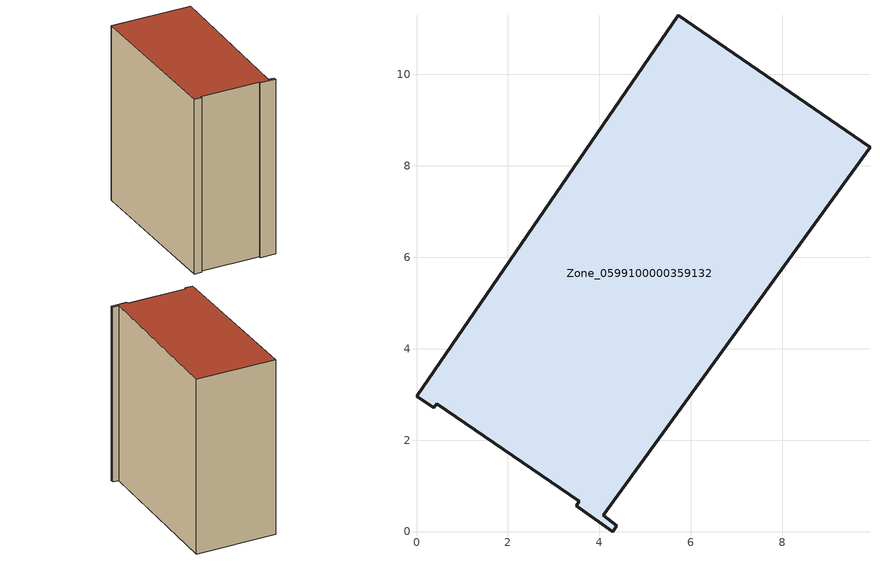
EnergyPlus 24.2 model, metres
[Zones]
Zone_0599100000359132
 floor ground (C_G): 4.08,0.35 4.38,0.13 4.29,0 3.49,0.56 3.56,0.66 0.44,2.79 0.38,2.71 0,2.96 5.73,11.29 9.92,8.41 z3.58
 wall outside (C_F): 0,2.96 0.38,2.71 0.44,2.79 3.56,0.66 3.49,0.56 4.29,0 4.38,0.13 4.08,0.35 9.92,8.41 5.73,11.29 0,2.96 z3.58:14.85
 roof outside (C_R): 9.92,8.41 5.73,11.29 0,2.96 0.38,2.71 0.44,2.79 3.56,0.66 3.49,0.56 4.29,0 4.38,0.13 4.08,0.35 z14.85
[BUILDING]
Pand.0599100000359132: North Axis=0; Terrain=City; Loads Convergence Tolerance Value=0.04; Temperature Convergence Tolerance Value=0.4; Solar Distribution=FullExterior; Maximum Number of Warmup Days=25; Minimum Number of Warmup Days=1
[Site:Location]
Rotterdam.The.Hague.AP_ZH_NLD Design_Conditions: Latitude=51.96; Longitude=4.45; Time Zone=1; Elevation=-4.5
[SITE:GROUNDTEMPERATURE:BUILDINGSURFACE]
18, 18, 18, 18, 18, 18, 18, 18, 18, 18, 18, 18
[MATERIAL] Thermal Absorptance=0.9; Solar Absorptance=0.7; Visible Absorptance=0.7
Name | Roughness | Thickness | Conductivity | Density | Specific Heat
G.TI.1992-2005 | MediumSmooth | 0.15 | 0.06 | 540 | 1210
F.TI.1992-2005 | Rough | 0.3 | 0.12 | 1920 | 840
R.TI.1992-2005 | MediumRough | 0.2 | 0.08 | 1500 | 1000
[CONSTRUCTION]
C_G: G.TI.1992-2005
C_F: F.TI.1992-2005
C_R: R.TI.1992-2005
[ZONE]
Zone_0599100000359132: Type=1; Multiplier=1; Ceiling Height=Autocalculate; Volume=Autocalculate; Floor Area=autocalculate; Part of Total Floor Area=Yes
[ZONEINFILTRATION:DESIGNFLOWRATE]
Infil_Zone_0599100000359132: Zone or ZoneList or Space or SpaceList=Zone_0599100000359132; Schedule=AlwaysOn; Design Flow Rate Calculation Method=Flow/Area; Flow Rate per Floor Area=0.0015; Constant Term Coefficient=1; Temperature Term Coefficient=0; Velocity Term Coefficient=0; Velocity Squared Term Coefficient=0
[HVACTEMPLATE:ZONE:IDEALLOADSAIRSYSTEM]
Zone_0599100000359132: Maximum Heating Supply Air Temperature=50; Minimum Cooling Supply Air Temperature=13; Maximum Heating Supply Air Humidity Ratio=0.0156; Minimum Cooling Supply Air Humidity Ratio=0.0077; Heating Limit=NoLimit; Cooling Limit=NoLimit; Dehumidification Control Type=ConstantSensibleHeatRatio; Cooling Sensible Heat Ratio=0.7; Dehumidification Setpoint=60; Humidification Control Type=None; Humidification Setpoint=30; Outdoor Air Method=None; Outdoor Air Flow Rate per Person=0.00944; Outdoor Air Flow Rate per Zone Floor Area=0; Outdoor Air Flow Rate per Zone=0; Demand Controlled Ventilation Type=None; Outdoor Air Economizer Type=NoEconomizer; Heat Recovery Type=None; Sensible Heat Recovery Effectiveness=0.7; Latent Heat Recovery Effectiveness=0.65
[ZONECONTROL:THERMOSTAT]
ThermostatControl_Zone_0599100000359132: Zone or ZoneList=Zone_0599100000359132; Control Type Schedule=DualSetpointControlType; Control 1=Thermostat_Zone_0599100000359132; Temperature Difference Between Cutout And Setpoint=0
[THERMOSTATSETPOINT:DUALSETPOINT]
Thermostat_Zone_0599100000359132: Heating Setpoint Temperature Schedule=HeatingSetpoint_Zone_0599100000359132; Cooling Setpoint Temperature Schedule=CoolingSetpoint_Zone_0599100000359132
[SCHEDULE:COMPACT]
HeatingSetpoint_Zone_0599100000359132: Through: 12/31, For: AllDays, Until: 24:00, 21
CoolingSetpoint_Zone_0599100000359132: Through: 12/31, For: AllDays, Until: 24:00, 24
DualSetpointControlType: Through: 12/31, For: AllDays, Until: 24:00, 4
AlwaysOn: Through: 12/31, For: AllDays, Until: 24:00, 1
